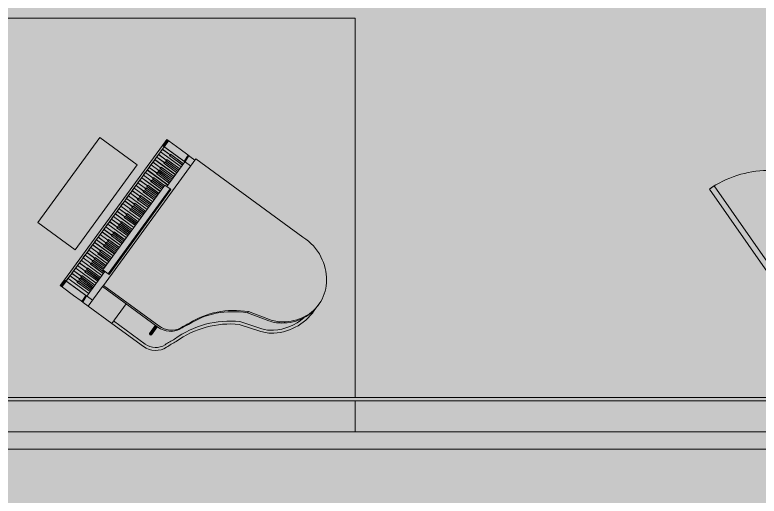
# Model space of a CAD drawing. Header units: millimetres. Extents: x -57519 to 497916, y -349472 to 446842.
# Drawn here: x 398136 to 404617, y 36748 to 40936 of the extents above; entities that cross this region are included whole.
import ezdxf

# ---------------------------------------------------------------- set-up
doc = ezdxf.new("R2010")
doc.units = ezdxf.units.MM
for name, color, linetype, lineweight in [('A-DETL-GENF', 92, 'Continuous', 5), ('A-DOOR', 31, 'Continuous', 5), ('A-DOOR-FRAM', 31, 'Continuous', 5), ('A-FLOR', 192, 'Continuous', 5), ('A-WALL', 113, 'Continuous', 20), ('Q-SPCQ', 91, 'Continuous', 5)]:
    doc.layers.add(name, color=color, linetype=linetype, lineweight=lineweight)

# ---------------------------------------------------------------- blocks, each defined once
blk = doc.blocks.new('Grand_Piano_4149 - Grand_Piano_4149-2635339-G_F SINGLE OCCUPANCY DIAGRAM')
at = {"layer": 'Q-SPCQ'}
for points in [[(898.8, 1530.2), (870.6, 1498.3), (832.9, 1415.6), (731.3, 1196.1), (675.5, 1117), (610.5, 1045.1), (537.4, 981.5), (457.2, 927.1), (216.5, 843.6), (169.1, 811.5), (115.8, 759.9), (71.4, 700.5), (37, 634.7), (11, 549.1), (1.5, 456.6), (6.2, 450.1), (22.7, 512.5), (92.9, 686.9), (134.9, 743.1), (185.3, 791.9), (228.7, 821.3), (312.2, 853.5), (467.7, 903.8), (550.8, 959.7), (636.2, 1035.8), (718.3, 1133.7), (751.8, 1181), (799.6, 1269), (874.7, 1451.6), (891.5, 1483.9), (915.7, 1511.3), (945.7, 1532), (979.8, 1545), (1016, 1549.4), (1358.9, 1549.4), (1358.9, 1574.8), (973.7, 1569.7), (933.9, 1554.5)], [(1358.9, 1574.8), (1358.9, 1363.8), (1612.9, 1363.8), (1612.9, 1574.8), (1374.3, 1574.8)], [(1612.9, 1574.8), (1612.9, 1511.3), (1666.6, 1511.3), (1666.6, 1574.8)], [(1666.6, 1574.8), (1672.3, 1511.3), (1689.6, 1516.4), (1686.6, 1574.8), (1672.3, 1574.8)], [(1689.6, 1574.8), (1689.6, 1511.3), (1771.3, 1511.3), (1771.3, 1574.8), (1724.9, 1574.8)], [(1771.3, 1574.8), (1771.3, 1511.3), (1891, 1511.3), (1887.2, 1574.8), (1787, 1574.8)], [(1891, 1574.8), (1891, 1511.3), (1914.9, 1516), (1912.4, 1574.8), (1897.4, 1574.8)], [(1612.9, 1511.3), (1612.9, 63.5), (1673.9, 68.9), (1673.9, 330.2), (1629, 330.2), (1629, 1244.6), (1673.9, 1244.6), (1672.3, 1511.3), (1615.3, 1511.3)], [(1673.9, 1511.3), (1678, 1510.9), (1895.7, 1510.1), (1895.2, 1483.9), (1895.7, 1483.1), (1895.2, 1456), (1813.5, 1456.5), (1808.8, 1463), (1809.4, 1459.9), (1809.4, 1449.1), (1813.5, 1452.1), (1819.2, 1455.2), (1895.7, 1455.2), (1895.2, 1428.2), (1813.5, 1428.6), (1808.8, 1435.1), (1809.4, 1432.1), (1809.4, 1421.2), (1813.5, 1424.3), (1819.2, 1427.4), (1895.7, 1427.4), (1895.2, 1400.3), (1813.5, 1401.5), (1808.8, 1407.3), (1809.4, 1404.2), (1809.4, 1393.4), (1813.5, 1396.4), (1819.2, 1399.5), (1895.7, 1399.5), (1895.2, 1372.5), (1895.7, 1371.7), (1895.2, 1344.6), (1813.5, 1345.1), (1808.8, 1351.6), (1809.4, 1348.6), (1809.4, 1337.7), (1813.5, 1340.7), (1819.2, 1343.8), (1895.7, 1343.8), (1895.2, 1316.8), (1813.5, 1319.7), (1808.8, 1323.8), (1809.4, 1320.7), (1809.4, 1309.8), (1813.5, 1312.9), (1819.2, 1316), (1895.7, 1316), (1895.2, 1289), (1895.7, 1288.2), (1895.2, 1261.1), (1813.5, 1264.5), (1808.8, 1268.1), (1809.4, 1265), (1809.4, 1254.2), (1813.5, 1257.2), (1819.2, 1260.3), (1895.7, 1260.3), (1895.2, 1233.3), (1813.5, 1233.7), (1808.8, 1240.2), (1809.4, 1237.2), (1809.4, 1226.3), (1813.5, 1229.4), (1819.2, 1232.5), (1895.7, 1232.5), (1895.2, 1205.4), (1813.5, 1206.6), (1808.8, 1212.4), (1809.4, 1209.3), (1809.4, 1198.5), (1813.5, 1201.5), (1819.2, 1204.6), (1895.7, 1204.6), (1895.2, 1177.6), (1895.7, 1176.8), (1895.2, 1149.7), (1813.5, 1150.2), (1808.8, 1156.7), (1809.4, 1153.7), (1809.4, 1142.8), (1813.5, 1145.8), (1819.2, 1149), (1895.7, 1149), (1895.2, 1121.9), (1813.5, 1122.4), (1808.8, 1128.9), (1809.4, 1125.8), (1809.4, 1114.9), (1813.5, 1118), (1819.2, 1121.1), (1895.7, 1121.1), (1895.2, 1094.1), (1895.7, 1093.3), (1895.2, 1066.2), (1813.5, 1066.7), (1808.8, 1073.2), (1809.4, 1070.1), (1809.4, 1059.3), (1813.5, 1062.3), (1819.2, 1065.4), (1895.7, 1065.4), (1895.2, 1038.4), (1813.5, 1038.8), (1808.8, 1045.3), (1809.4, 1042.3), (1809.4, 1031.4), (1813.5, 1034.5), (1819.2, 1037.6), (1895.7, 1037.6), (1895.2, 1010.5), (1813.5, 1011.7), (1808.8, 1017.5), (1809.4, 1014.5), (1809.4, 1003.6), (1813.5, 1006.6), (1819.2, 1009.7), (1895.7, 1009.7), (1895.2, 982.7), (1895.7, 981.9), (1895.2, 954.9), (1813.5, 955.3), (1808.8, 961.8), (1809.4, 958.8), (1809.4, 947.9), (1813.5, 950.9), (1819.2, 954.1), (1895.7, 954.1), (1895.2, 927), (1813.5, 927.5), (1808.8, 934), (1809.4, 930.9), (1809.4, 920), (1813.5, 923.1), (1819.2, 926.2), (1895.7, 926.2), (1895.2, 899.2), (1895.7, 898.4), (1895.2, 871.3), (1813.5, 874.4), (1808.8, 878.3), (1809.4, 875.2), (1805.4, 864.4), (1813.5, 867.4), (1819.2, 870.5), (1895.7, 870.5), (1895.2, 843.5), (1813.5, 843.9), (1808.8, 850.4), (1809.4, 847.4), (1809.4, 836.5), (1813.5, 839.6), (1819.2, 842.7), (1895.7, 842.7), (1895.2, 815.6), (1813.5, 816.8), (1808.8, 822.6), (1809.4, 819.6), (1809.4, 808.7), (1813.5, 811.7), (1819.2, 814.8), (1895.7, 814.8), (1895.2, 787.8), (1895.7, 787), (1895.2, 760), (1813.5, 760.4), (1808.8, 766.9), (1809.4, 763.9), (1809.4, 753), (1813.5, 756), (1819.2, 759.2), (1895.7, 759.2), (1895.2, 732.1), (1813.5, 732.6), (1808.8, 739.1), (1809.4, 736), (1809.4, 725.2), (1813.5, 728.2), (1819.2, 731.3), (1895.7, 731.3), (1895.2, 704.3), (1895.7, 703.5), (1895.2, 676.4), (1813.5, 676.9), (1808.8, 683.4), (1809.4, 680.3), (1809.4, 669.5), (1813.5, 672.5), (1819.2, 675.6), (1895.7, 675.6), (1895.2, 648.6), (1813.5, 649), (1808.8, 655.5), (1809.4, 652.5), (1809.4, 641.6), (1813.5, 644.7), (1819.2, 647.8), (1895.7, 647.8), (1895.2, 620.7), (1813.5, 621.9), (1808.8, 627.7), (1809.4, 624.7), (1809.4, 613.8), (1813.5, 616.8), (1819.2, 619.9), (1895.7, 619.9), (1894.2, 592.9), (1895.7, 592.1), (1895.2, 565.1), (1813.5, 565.5), (1808.8, 572), (1809.4, 569), (1809.4, 558.1), (1813.5, 561.1), (1819.2, 564.3), (1895.7, 564.3), (1895.2, 537.2), (1813.5, 537.7), (1808.8, 544.2), (1809.4, 541.1), (1808.5, 530.3), (1813.5, 534), (1819.2, 536.4), (1895.7, 536.4), (1895.2, 509.4), (1895.7, 508.6), (1895.2, 481.5), (1813.5, 482), (1808.8, 488.5), (1809.4, 485.4), (1809.4, 474.6), (1813.5, 477.6), (1819.2, 480.7), (1895.7, 480.7), (1895.2, 453.7), (1813.5, 454.1), (1808.8, 460.6), (1809.4, 457.6), (1809.4, 446.7), (1813.5, 449.8), (1819.2, 452.9), (1895.7, 452.9), (1895.2, 425.8), (1813.5, 426.3), (1808.8, 432.8), (1809.4, 429.8), (1809.4, 418.9), (1813.5, 421.9), (1819.2, 425.1), (1895.7, 425.1), (1895.2, 398), (1895.7, 397.2), (1895.2, 370.2), (1813.5, 370.6), (1808.8, 377.1), (1809.4, 374.1), (1809.4, 363.2), (1813.5, 366.2), (1819.2, 369.4), (1895.7, 369.4), (1895.2, 342.3), (1813.5, 342.8), (1808.8, 349.3), (1809.4, 346.2), (1809.4, 335.4), (1813.5, 338.4), (1819.2, 341.5), (1895.7, 341.5), (1895.2, 314.5), (1895.7, 313.7), (1895.2, 286.6), (1813.5, 287.1), (1808.8, 293.6), (1809.4, 290.6), (1809.4, 279.7), (1813.5, 282.7), (1819.2, 285.8), (1895.7, 285.8), (1895.2, 258.8), (1813.5, 259.3), (1808.8, 265.8), (1809.4, 262.7), (1809.4, 251.8), (1813.5, 254.9), (1819.2, 258), (1895.7, 253.6), (1895.2, 231), (1813.5, 231.4), (1808.8, 237.9), (1809.4, 234.9), (1809.4, 224), (1813.5, 227), (1819.2, 230.2), (1895.7, 230.2), (1895.2, 203.1), (1895.7, 202.3), (1895.2, 175.3), (1813.5, 177.4), (1808.8, 182.2), (1809.4, 179.2), (1809.4, 168.3), (1813.5, 171.3), (1819.2, 174.5), (1895.7, 174.5), (1895.2, 147.4), (1813.5, 147.9), (1808.8, 154.4), (1809.4, 151.3), (1809.4, 140.5), (1813.5, 143.5), (1819.2, 146.6), (1895.7, 146.6), (1895.2, 119.6), (1895.7, 118.8), (1895.2, 91.7), (1813.5, 92.5), (1808.8, 98.7), (1809.4, 95.7), (1808.9, 84.8), (1813.5, 88.1), (1819.2, 90.9), (1895.7, 90.9), (1890.7, 63.9), (1896.7, 64.6), (1891, 1511.3), (1674.5, 1511.3)], [(1896.7, 1511.3), (1897.4, 63.5), (1915.7, 64.4), (1912.4, 1511.3), (1897.4, 1511.3)], [(1027.1, 1458.7), (1022.1, 1451.6), (1025.7, 1363.8), (1040.5, 1369), (1042.3, 1451.6), (1037.2, 1458.7)], [(898.8, 1325.2), (866.4, 1290.6), (850.9, 1264.8), (850.9, 1252.1), (886.5, 1300.5), (898.8, 1312.5), (933.9, 1333.5), (973.7, 1346.7), (1016, 1351.1), (1016, 1363.8), (973.7, 1359.4), (933.9, 1346.2)], [(1016, 1363.8), (1016, 1351.1), (1612.9, 1351.1), (1612.9, 1363.8), (1085.4, 1363.8)], [(898.8, 1312.5), (870.6, 1284.9), (832.9, 1213.3), (731.3, 1023.2), (675.5, 954.6), (610.5, 892.4), (537.4, 837.3), (457.2, 790.2), (216.5, 717.9), (145.6, 670.4), (115.8, 645.4), (71.4, 593.9), (37, 537), (8.1, 447.5), (1.5, 412.5), (1.4, 348.3), (13.1, 284.8), (36.3, 223.7), (70.5, 166.7), (114.7, 115.1), (167.9, 70.2), (228.6, 33.2), (282, 10.5), (338.8, -4.9), (397.7, -12.7), (1612.9, -12.7), (1612.9, 1351.1), (973.7, 1346.7), (933.9, 1333.5)], [(1629, 1244.6), (1629, 330.2), (1638.3, 330.2), (1638.3, 1244.6)], [(1638.3, 1244.6), (1638.3, 330.2), (1694.6, 330.2), (1690.7, 1244.6)], [(1993.9, 1244.6), (1993.9, 330.2), (2396.4, 330.2), (2396.4, 1244.6), (2110.5, 1244.6)], [(812.8, 1187.8), (762.8, 1086.5), (705.8, 1004.5), (670, 962.1), (604.5, 900.6), (530.9, 846.2), (457.2, 802.9), (457.2, 790.2), (543.4, 841.8), (616, 897.6), (680.4, 960.6), (735.6, 1030), (780.9, 1104.9), (812.8, 1175.1)], [(269.1, 750.2), (269.1, 737.5), (457.2, 790.2), (457.2, 802.9), (367.5, 777.8)], [(169.1, 702.8), (169.1, 690.1), (216.5, 717.9), (269.1, 737.5), (269.1, 750.2), (216.5, 730.6)], [(169.1, 702.8), (110.6, 652.1), (57.6, 583.9), (37, 549.7), (13.5, 488.7), (13.5, 476), (37, 537), (71.4, 593.9), (115.8, 645.4), (169.1, 696)], [(1612.9, 63.5), (1612.9, 0), (1666.6, 0), (1666.6, 63.5), (1635.4, 63.5)], [(1666.6, 63.5), (1672.3, 0), (1689.6, 5.1), (1686.6, 63.5), (1672.3, 63.5)], [(1689.6, 63.5), (1689.6, 0), (1771.3, 0), (1771.3, 63.5), (1699.9, 63.5)], [(1771.3, 63.5), (1771.3, 0), (1891, 0), (1891, 63.5), (1787, 63.5)], [(1891, 63.5), (1891, 0), (1914.9, 4.7), (1912.4, 63.5), (1897.4, 63.5)]]:
    blk.add_hatch(color=253, dxfattribs=at).paths.add_polyline_path(points, flags=0)
at = {"layer": 'Q-SPCQ', "color": 191}
for p, q in [((1358.9, 1574.8), (1016, 1574.8)), ((1612.9, 1574.8), (1358.9, 1574.8)), ((1358.9, 1574.8), (1358.9, 1363.8)), ((1612.9, 1363.8), (1612.9, 1574.8)), ((1612.9, 1574.8), (1666.6, 1574.8)), ((1666.6, 1574.8), (1689.6, 1574.8)), ((1689.6, 1574.8), (1771.3, 1574.8)), ((1771.3, 1574.8), (1891, 1574.8)), ((1891, 1574.8), (1915.7, 1574.8)), ((1915.7, 1511.3), (1915.7, 1574.8)), ((1016, 1549.4), (1358.9, 1549.4)), ((1666.6, 1511.3), (1612.9, 1511.3)), ((1689.6, 1511.3), (1666.6, 1511.3)), ((1673.9, 1244.6), (1673.9, 1511.3)), ((1895.7, 1510.9), (1673.9, 1510.9)), ((1771.3, 1511.3), (1689.6, 1511.3)), ((1891, 1511.3), (1771.3, 1511.3)), ((1915.7, 1511.3), (1891, 1511.3)), ((1896.7, 1511.3), (1896.7, 63.5)), ((1896.7, 1484.8), (1896.7, 1510)), ((1915.7, 1511.3), (1915.7, 63.5)), ((1022.1, 1451.6), (1021.6, 1363.8)), ((1042.8, 1363.8), (1042.3, 1451.6)), ((1673.9, 1483.9), (1895.7, 1483.9)), ((1895.7, 1483.1), (1673.9, 1483.1)), ((1673.9, 1463), (1813.5, 1463)), ((1809.4, 1462.2), (1673.9, 1462.2)), ((1673.9, 1449.1), (1809.4, 1449.1)), ((1813.5, 1448.3), (1673.9, 1448.3)), ((1673.9, 1435.1), (1813.5, 1435.1)), ((1809.4, 1434.3), (1673.9, 1434.3)), ((1809.4, 1449.1), (1809.4, 1462.2)), ((1809.4, 1462.2), (1812.7, 1462.2)), ((1812.7, 1449.1), (1809.4, 1449.1)), ((1809.4, 1421.2), (1809.4, 1434.3)), ((1809.4, 1434.3), (1812.7, 1434.3)), ((1812.7, 1462.2), (1812.7, 1449.1)), ((1812.7, 1434.3), (1812.7, 1421.2)), ((1813.5, 1463), (1813.5, 1456)), ((1813.5, 1456), (1895.7, 1456)), ((1895.7, 1455.2), (1813.5, 1455.2)), ((1813.5, 1455.2), (1813.5, 1448.3)), ((1813.5, 1435.1), (1813.5, 1428.2)), ((1813.5, 1428.2), (1895.7, 1428.2)), ((1895.7, 1427.4), (1813.5, 1427.4)), ((1813.5, 1427.4), (1813.5, 1420.4)), ((1895.7, 1483.9), (1896.7, 1484.8)), ((1896.7, 1482.1), (1895.7, 1483.1)), ((1895.7, 1456), (1896.7, 1456.9)), ((1896.7, 1454.3), (1895.7, 1455.2)), ((1895.7, 1428.2), (1896.7, 1429.1)), ((1896.7, 1426.4), (1895.7, 1427.4)), ((1896.7, 1456.9), (1896.7, 1482.1)), ((1896.7, 1429.1), (1896.7, 1454.3)), ((1896.7, 1401.3), (1896.7, 1426.4)), ((1016, 1363.8), (1612.9, 1363.8)), ((1612.9, 1363.8), (1612.9, 1351.1)), ((1673.9, 1421.2), (1809.4, 1421.2)), ((1813.5, 1420.4), (1673.9, 1420.4)), ((1673.9, 1407.3), (1813.5, 1407.3)), ((1809.4, 1406.5), (1673.9, 1406.5)), ((1673.9, 1393.4), (1809.4, 1393.4)), ((1813.5, 1392.6), (1673.9, 1392.6)), ((1673.9, 1372.5), (1895.7, 1372.5)), ((1895.7, 1371.7), (1673.9, 1371.7)), ((1812.7, 1421.2), (1809.4, 1421.2)), ((1809.4, 1393.4), (1809.4, 1406.5)), ((1809.4, 1406.5), (1812.7, 1406.5)), ((1812.7, 1393.4), (1809.4, 1393.4)), ((1812.7, 1406.5), (1812.7, 1393.4)), ((1813.5, 1407.3), (1813.5, 1400.3)), ((1813.5, 1400.3), (1895.7, 1400.3)), ((1895.7, 1399.5), (1813.5, 1399.5)), ((1813.5, 1399.5), (1813.5, 1392.6)), ((1895.7, 1400.3), (1896.7, 1401.3)), ((1896.7, 1398.6), (1895.7, 1399.5)), ((1895.7, 1372.5), (1896.7, 1373.4)), ((1896.7, 1370.8), (1895.7, 1371.7)), ((1896.7, 1373.4), (1896.7, 1398.6)), ((1896.7, 1345.6), (1896.7, 1370.8)), ((1612.9, 1351.1), (1016, 1351.1)), ((1612.9, -12.7), (1612.9, 1351.1)), ((1673.9, 1351.6), (1813.5, 1351.6)), ((1809.4, 1350.8), (1673.9, 1350.8)), ((1673.9, 1337.7), (1809.4, 1337.7)), ((1813.5, 1336.9), (1673.9, 1336.9)), ((1673.9, 1323.8), (1813.5, 1323.8)), ((1809.4, 1323), (1673.9, 1323)), ((1673.9, 1309.8), (1809.4, 1309.8)), ((1813.5, 1309), (1673.9, 1309)), ((1809.4, 1337.7), (1809.4, 1350.8)), ((1809.4, 1350.8), (1812.7, 1350.8)), ((1812.7, 1337.7), (1809.4, 1337.7)), ((1809.4, 1309.8), (1809.4, 1323)), ((1809.4, 1323), (1812.7, 1323)), ((1812.7, 1309.8), (1809.4, 1309.8)), ((1812.7, 1350.8), (1812.7, 1337.7)), ((1812.7, 1323), (1812.7, 1309.8)), ((1813.5, 1351.6), (1813.5, 1344.6)), ((1813.5, 1344.6), (1895.7, 1344.6)), ((1895.7, 1343.8), (1813.5, 1343.8)), ((1813.5, 1343.8), (1813.5, 1336.9)), ((1813.5, 1323.8), (1813.5, 1316.8)), ((1813.5, 1316.8), (1895.7, 1316.8)), ((1895.7, 1316), (1813.5, 1316)), ((1813.5, 1316), (1813.5, 1309)), ((1895.7, 1344.6), (1896.7, 1345.6)), ((1896.7, 1342.9), (1895.7, 1343.8)), ((1895.7, 1316.8), (1896.7, 1317.7)), ((1896.7, 1315.1), (1895.7, 1316)), ((1896.7, 1317.7), (1896.7, 1342.9)), ((1896.7, 1289.9), (1896.7, 1315.1)), ((1629, 1244.6), (1638.3, 1244.6)), ((1629, 1244.6), (1629, 330.2)), ((1638.3, 1244.6), (1694.6, 1244.6)), ((1638.3, 1244.6), (1638.3, 330.2)), ((1673.9, 1289), (1895.7, 1289)), ((1895.7, 1288.2), (1673.9, 1288.2)), ((1673.9, 1268.1), (1813.5, 1268.1)), ((1809.4, 1267.3), (1673.9, 1267.3)), ((1673.9, 1254.2), (1809.4, 1254.2)), ((1813.5, 1253.4), (1673.9, 1253.4)), ((1694.6, 330.2), (1694.6, 1244.6)), ((1694.6, 1240.2), (1813.5, 1240.2)), ((1809.4, 1239.4), (1694.6, 1239.4)), ((1809.4, 1254.2), (1809.4, 1267.3)), ((1809.4, 1267.3), (1812.7, 1267.3)), ((1812.7, 1254.2), (1809.4, 1254.2)), ((1809.4, 1226.3), (1809.4, 1239.4)), ((1809.4, 1239.4), (1812.7, 1239.4)), ((1812.7, 1267.3), (1812.7, 1254.2)), ((1812.7, 1239.4), (1812.7, 1226.3)), ((1813.5, 1268.1), (1813.5, 1261.1)), ((1813.5, 1261.1), (1895.7, 1261.1)), ((1895.7, 1260.3), (1813.5, 1260.3)), ((1813.5, 1260.3), (1813.5, 1253.4)), ((1813.5, 1240.2), (1813.5, 1233.3)), ((1813.5, 1233.3), (1895.7, 1233.3)), ((1895.7, 1232.5), (1813.5, 1232.5)), ((1813.5, 1232.5), (1813.5, 1225.5)), ((1895.7, 1289), (1896.7, 1289.9)), ((1896.7, 1287.2), (1895.7, 1288.2)), ((1895.7, 1261.1), (1896.7, 1262)), ((1896.7, 1259.4), (1895.7, 1260.3)), ((1895.7, 1233.3), (1896.7, 1234.2)), ((1896.7, 1231.5), (1895.7, 1232.5)), ((1896.7, 1262), (1896.7, 1287.2)), ((1896.7, 1234.2), (1896.7, 1259.4)), ((1896.7, 1206.4), (1896.7, 1231.5)), ((2396.4, 1244.6), (1993.9, 1244.6)), ((1993.9, 1244.6), (1993.9, 330.2)), ((2396.4, 330.2), (2396.4, 1244.6)), ((812.8, 1187.8), (812.8, 1175.1)), ((1694.6, 1226.3), (1809.4, 1226.3)), ((1813.5, 1225.5), (1694.6, 1225.5)), ((1694.6, 1212.4), (1813.5, 1212.4)), ((1809.4, 1211.6), (1694.6, 1211.6)), ((1694.6, 1198.5), (1809.4, 1198.5)), ((1813.5, 1197.7), (1694.6, 1197.7)), ((1694.6, 1177.6), (1895.7, 1177.6)), ((1895.7, 1176.8), (1694.6, 1176.8)), ((1812.7, 1226.3), (1809.4, 1226.3)), ((1809.4, 1198.5), (1809.4, 1211.6)), ((1809.4, 1211.6), (1812.7, 1211.6)), ((1812.7, 1198.5), (1809.4, 1198.5)), ((1812.7, 1211.6), (1812.7, 1198.5)), ((1813.5, 1212.4), (1813.5, 1205.4)), ((1813.5, 1205.4), (1895.7, 1205.4)), ((1895.7, 1204.6), (1813.5, 1204.6)), ((1813.5, 1204.6), (1813.5, 1197.7)), ((1895.7, 1205.4), (1896.7, 1206.4)), ((1896.7, 1203.7), (1895.7, 1204.6)), ((1895.7, 1177.6), (1896.7, 1178.5)), ((1896.7, 1175.9), (1895.7, 1176.8)), ((1896.7, 1178.5), (1896.7, 1203.7)), ((1896.7, 1150.7), (1896.7, 1175.9)), ((1694.6, 1156.7), (1813.5, 1156.7)), ((1809.4, 1155.9), (1694.6, 1155.9)), ((1694.6, 1142.8), (1809.4, 1142.8)), ((1813.5, 1142), (1694.6, 1142)), ((1694.6, 1114.9), (1809.4, 1114.9)), ((1813.5, 1114.2), (1694.6, 1114.2)), ((1809.4, 1128.1), (1694.8, 1128.1)), ((1695.9, 1128.9), (1813.5, 1128.9)), ((1809.4, 1142.8), (1809.4, 1155.9)), ((1809.4, 1155.9), (1812.7, 1155.9)), ((1812.7, 1142.8), (1809.4, 1142.8)), ((1809.4, 1114.9), (1809.4, 1128.1)), ((1809.4, 1128.1), (1812.7, 1128.1)), ((1812.7, 1114.9), (1809.4, 1114.9)), ((1812.7, 1155.9), (1812.7, 1142.8)), ((1812.7, 1128.1), (1812.7, 1114.9)), ((1813.5, 1156.7), (1813.5, 1149.7)), ((1813.5, 1149.7), (1895.7, 1149.7)), ((1895.7, 1149), (1813.5, 1149)), ((1813.5, 1149), (1813.5, 1142)), ((1813.5, 1128.9), (1813.5, 1121.9)), ((1813.5, 1121.9), (1895.7, 1121.9)), ((1895.7, 1121.1), (1813.5, 1121.1)), ((1813.5, 1121.1), (1813.5, 1114.2)), ((1895.7, 1149.7), (1896.7, 1150.7)), ((1896.7, 1148), (1895.7, 1149)), ((1895.7, 1121.9), (1896.7, 1122.8)), ((1896.7, 1120.2), (1895.7, 1121.1)), ((1896.7, 1122.8), (1896.7, 1148)), ((1896.7, 1095), (1896.7, 1120.2)), ((1694.6, 1094.1), (1895.7, 1094.1)), ((1895.7, 1093.3), (1694.6, 1093.3)), ((1694.6, 1073.2), (1813.5, 1073.2)), ((1809.4, 1072.4), (1694.6, 1072.4)), ((1694.6, 1059.3), (1809.4, 1059.3)), ((1813.5, 1058.5), (1694.6, 1058.5)), ((1694.6, 1045.3), (1813.5, 1045.3)), ((1809.4, 1044.5), (1694.6, 1044.5)), ((1809.4, 1059.3), (1809.4, 1072.4)), ((1809.4, 1072.4), (1812.7, 1072.4)), ((1812.7, 1059.3), (1809.4, 1059.3)), ((1809.4, 1031.4), (1809.4, 1044.5)), ((1809.4, 1044.5), (1812.7, 1044.5)), ((1812.7, 1072.4), (1812.7, 1059.3)), ((1812.7, 1044.5), (1812.7, 1031.4)), ((1813.5, 1073.2), (1813.5, 1066.2)), ((1813.5, 1066.2), (1895.7, 1066.2)), ((1895.7, 1065.4), (1813.5, 1065.4)), ((1813.5, 1065.4), (1813.5, 1058.5)), ((1813.5, 1045.3), (1813.5, 1038.4)), ((1813.5, 1038.4), (1895.7, 1038.4)), ((1895.7, 1037.6), (1813.5, 1037.6)), ((1813.5, 1037.6), (1813.5, 1030.6)), ((1895.7, 1094.1), (1896.7, 1095)), ((1896.7, 1092.3), (1895.7, 1093.3)), ((1895.7, 1066.2), (1896.7, 1067.2)), ((1896.7, 1064.5), (1895.7, 1065.4)), ((1895.7, 1038.4), (1896.7, 1039.3)), ((1896.7, 1036.7), (1895.7, 1037.6)), ((1896.7, 1067.2), (1896.7, 1092.3)), ((1896.7, 1039.3), (1896.7, 1064.5)), ((1694.6, 1031.4), (1809.4, 1031.4)), ((1813.5, 1030.6), (1694.6, 1030.6)), ((1694.6, 1017.5), (1813.5, 1017.5)), ((1809.4, 1016.7), (1694.6, 1016.7)), ((1694.6, 1003.6), (1809.4, 1003.6)), ((1813.5, 1002.8), (1694.6, 1002.8)), ((1694.6, 982.7), (1895.7, 982.7)), ((1895.7, 981.9), (1694.6, 981.9)), ((1812.7, 1031.4), (1809.4, 1031.4)), ((1809.4, 1003.6), (1809.4, 1016.7)), ((1809.4, 1016.7), (1812.7, 1016.7)), ((1812.7, 1003.6), (1809.4, 1003.6)), ((1812.7, 1016.7), (1812.7, 1003.6)), ((1813.5, 1017.5), (1813.5, 1010.5)), ((1813.5, 1010.5), (1895.7, 1010.5)), ((1895.7, 1009.7), (1813.5, 1009.7)), ((1813.5, 1009.7), (1813.5, 1002.8)), ((1895.7, 1010.5), (1896.7, 1011.5)), ((1896.7, 1008.8), (1895.7, 1009.7)), ((1895.7, 982.7), (1896.7, 983.6)), ((1896.7, 981), (1895.7, 981.9)), ((1896.7, 1011.5), (1896.7, 1036.7)), ((1896.7, 983.6), (1896.7, 1008.8)), ((1896.7, 955.8), (1896.7, 981)), ((457.2, 927.1), (269.1, 866.2)), ((1694.6, 961.8), (1813.5, 961.8)), ((1809.4, 961), (1694.6, 961)), ((1694.6, 947.9), (1809.4, 947.9)), ((1813.5, 947.1), (1694.6, 947.1)), ((1694.6, 934), (1813.5, 934)), ((1809.4, 933.2), (1694.6, 933.2)), ((1694.6, 920), (1809.4, 920)), ((1813.5, 919.3), (1694.6, 919.3)), ((1809.4, 947.9), (1809.4, 961)), ((1809.4, 961), (1812.7, 961)), ((1812.7, 947.9), (1809.4, 947.9)), ((1809.4, 920), (1809.4, 933.2)), ((1809.4, 933.2), (1812.7, 933.2)), ((1812.7, 920), (1809.4, 920)), ((1812.7, 961), (1812.7, 947.9)), ((1812.7, 933.2), (1812.7, 920)), ((1813.5, 961.8), (1813.5, 954.9)), ((1813.5, 954.9), (1895.7, 954.9)), ((1895.7, 954.1), (1813.5, 954.1)), ((1813.5, 954.1), (1813.5, 947.1)), ((1813.5, 934), (1813.5, 927)), ((1813.5, 927), (1895.7, 927)), ((1895.7, 926.2), (1813.5, 926.2)), ((1813.5, 926.2), (1813.5, 919.3)), ((1895.7, 954.9), (1896.7, 955.8)), ((1896.7, 953.1), (1895.7, 954.1)), ((1895.7, 927), (1896.7, 927.9)), ((1896.7, 925.3), (1895.7, 926.2)), ((1896.7, 927.9), (1896.7, 953.1)), ((1896.7, 900.1), (1896.7, 925.3)), ((276.9, 842.1), (467.7, 903.8)), ((1694.6, 899.2), (1895.7, 899.2)), ((1895.7, 898.4), (1694.6, 898.4)), ((1694.6, 878.3), (1813.5, 878.3)), ((1809.4, 877.5), (1694.6, 877.5)), ((1694.6, 864.4), (1809.4, 864.4)), ((1813.5, 863.6), (1694.6, 863.6)), ((1694.6, 850.4), (1813.5, 850.4)), ((1809.4, 849.6), (1694.6, 849.6)), ((1809.4, 864.4), (1809.4, 877.5)), ((1809.4, 877.5), (1812.7, 877.5)), ((1812.7, 864.4), (1809.4, 864.4)), ((1809.4, 836.5), (1809.4, 849.6)), ((1809.4, 849.6), (1812.7, 849.6)), ((1812.7, 877.5), (1812.7, 864.4)), ((1812.7, 849.6), (1812.7, 836.5)), ((1813.5, 878.3), (1813.5, 871.3)), ((1813.5, 871.3), (1895.7, 871.3)), ((1895.7, 870.5), (1813.5, 870.5)), ((1813.5, 870.5), (1813.5, 863.6)), ((1813.5, 850.4), (1813.5, 843.5)), ((1813.5, 843.5), (1895.7, 843.5)), ((1895.7, 842.7), (1813.5, 842.7)), ((1813.5, 842.7), (1813.5, 835.7)), ((1895.7, 899.2), (1896.7, 900.1)), ((1896.7, 897.4), (1895.7, 898.4)), ((1895.7, 871.3), (1896.7, 872.3)), ((1896.7, 869.6), (1895.7, 870.5)), ((1895.7, 843.5), (1896.7, 844.4)), ((1896.7, 841.8), (1895.7, 842.7)), ((1896.7, 872.3), (1896.7, 897.4)), ((1896.7, 844.4), (1896.7, 869.6)), ((269.1, 750.2), (457.2, 802.9)), ((457.2, 790.2), (269.1, 737.5)), ((457.2, 802.9), (457.2, 790.2)), ((1694.6, 836.5), (1809.4, 836.5)), ((1813.5, 835.7), (1694.6, 835.7)), ((1694.6, 822.6), (1813.5, 822.6)), ((1809.4, 821.8), (1694.6, 821.8)), ((1694.6, 808.7), (1809.4, 808.7)), ((1813.5, 807.9), (1694.6, 807.9)), ((1895.7, 787), (1694.6, 787)), ((1695, 787.8), (1895.7, 787.8)), ((1812.7, 836.5), (1809.4, 836.5)), ((1809.4, 808.7), (1809.4, 821.8)), ((1809.4, 821.8), (1812.7, 821.8)), ((1812.7, 808.7), (1809.4, 808.7)), ((1812.7, 821.8), (1812.7, 808.7)), ((1813.5, 822.6), (1813.5, 815.6)), ((1813.5, 815.6), (1895.7, 815.6)), ((1895.7, 814.8), (1813.5, 814.8)), ((1813.5, 814.8), (1813.5, 807.9)), ((1895.7, 815.6), (1896.7, 816.6)), ((1896.7, 813.9), (1895.7, 814.8)), ((1895.7, 787.8), (1896.7, 788.7)), ((1896.7, 786.1), (1895.7, 787)), ((1896.7, 816.6), (1896.7, 841.8)), ((1896.7, 788.7), (1896.7, 813.9)), ((1896.7, 760.9), (1896.7, 786.1)), ((1694.6, 766.9), (1813.5, 766.9)), ((1809.4, 766.1), (1694.6, 766.1)), ((1694.6, 753), (1809.4, 753)), ((1813.5, 752.2), (1694.6, 752.2)), ((1694.6, 739.1), (1813.5, 739.1)), ((1809.4, 738.3), (1694.6, 738.3)), ((1694.6, 725.2), (1809.4, 725.2)), ((1813.5, 724.4), (1694.6, 724.4)), ((1809.4, 753), (1809.4, 766.1)), ((1809.4, 766.1), (1812.7, 766.1)), ((1812.7, 753), (1809.4, 753)), ((1809.4, 725.2), (1809.4, 738.3)), ((1809.4, 738.3), (1812.7, 738.3)), ((1812.7, 725.2), (1809.4, 725.2)), ((1812.7, 766.1), (1812.7, 753)), ((1812.7, 738.3), (1812.7, 725.2)), ((1813.5, 766.9), (1813.5, 760)), ((1813.5, 760), (1895.7, 760)), ((1895.7, 759.2), (1813.5, 759.2)), ((1813.5, 759.2), (1813.5, 752.2)), ((1813.5, 739.1), (1813.5, 732.1)), ((1813.5, 732.1), (1895.7, 732.1)), ((1895.7, 731.3), (1813.5, 731.3)), ((1813.5, 731.3), (1813.5, 724.4)), ((1895.7, 760), (1896.7, 760.9)), ((1896.7, 758.2), (1895.7, 759.2)), ((1895.7, 732.1), (1896.7, 733)), ((1896.7, 730.4), (1895.7, 731.3)), ((1896.7, 733), (1896.7, 758.2)), ((1896.7, 705.2), (1896.7, 730.4)), ((1694.6, 704.3), (1895.7, 704.3)), ((1895.7, 703.5), (1694.6, 703.5)), ((1694.6, 683.4), (1813.5, 683.4)), ((1809.4, 682.6), (1694.6, 682.6)), ((1694.6, 669.5), (1809.4, 669.5)), ((1813.5, 668.7), (1694.6, 668.7)), ((1694.6, 655.5), (1813.5, 655.5)), ((1809.4, 654.8), (1694.6, 654.8)), ((1809.4, 669.5), (1809.4, 682.6)), ((1809.4, 682.6), (1812.7, 682.6)), ((1812.7, 669.5), (1809.4, 669.5)), ((1809.4, 641.6), (1809.4, 654.8)), ((1809.4, 654.8), (1812.7, 654.8)), ((1812.7, 682.6), (1812.7, 669.5)), ((1812.7, 654.8), (1812.7, 641.6)), ((1813.5, 683.4), (1813.5, 676.4)), ((1813.5, 676.4), (1895.7, 676.4)), ((1895.7, 675.6), (1813.5, 675.6)), ((1813.5, 675.6), (1813.5, 668.7)), ((1813.5, 655.5), (1813.5, 648.6)), ((1813.5, 648.6), (1895.7, 648.6)), ((1895.7, 704.3), (1896.7, 705.2)), ((1896.7, 702.5), (1895.7, 703.5)), ((1895.7, 676.4), (1896.7, 677.4)), ((1896.7, 674.7), (1895.7, 675.6)), ((1895.7, 648.6), (1896.7, 649.5)), ((1896.7, 677.4), (1896.7, 702.5)), ((1896.7, 649.5), (1896.7, 674.7)), ((1694.6, 641.6), (1809.4, 641.6)), ((1813.5, 640.8), (1694.6, 640.8)), ((1694.6, 627.7), (1813.5, 627.7)), ((1809.4, 626.9), (1694.6, 626.9)), ((1694.6, 613.8), (1809.4, 613.8)), ((1813.5, 613), (1694.6, 613)), ((1694.6, 592.9), (1895.7, 592.9)), ((1895.7, 592.1), (1694.6, 592.1)), ((1812.7, 641.6), (1809.4, 641.6)), ((1809.4, 613.8), (1809.4, 626.9)), ((1809.4, 626.9), (1812.7, 626.9)), ((1812.7, 613.8), (1809.4, 613.8)), ((1812.7, 626.9), (1812.7, 613.8)), ((1895.7, 647.8), (1813.5, 647.8)), ((1813.5, 647.8), (1813.5, 640.8)), ((1813.5, 627.7), (1813.5, 620.7)), ((1813.5, 620.7), (1895.7, 620.7)), ((1895.7, 619.9), (1813.5, 619.9)), ((1813.5, 619.9), (1813.5, 613)), ((1896.7, 646.9), (1895.7, 647.8)), ((1895.7, 620.7), (1896.7, 621.7)), ((1896.7, 619), (1895.7, 619.9)), ((1895.7, 592.9), (1896.7, 593.8)), ((1896.7, 591.2), (1895.7, 592.1)), ((1896.7, 621.7), (1896.7, 646.9)), ((1896.7, 593.8), (1896.7, 619)), ((1896.7, 566), (1896.7, 591.2)), ((1694.6, 572), (1813.5, 572)), ((1809.4, 571.2), (1694.6, 571.2)), ((1694.6, 558.1), (1809.4, 558.1)), ((1813.5, 557.3), (1694.6, 557.3)), ((1694.6, 544.2), (1813.5, 544.2)), ((1809.4, 543.4), (1694.6, 543.4)), ((1694.6, 530.3), (1809.4, 530.3)), ((1813.5, 529.5), (1694.6, 529.5)), ((1809.4, 558.1), (1809.4, 571.2)), ((1809.4, 571.2), (1812.7, 571.2)), ((1812.7, 558.1), (1809.4, 558.1)), ((1809.4, 530.3), (1809.4, 543.4)), ((1809.4, 543.4), (1812.7, 543.4)), ((1812.7, 530.3), (1809.4, 530.3)), ((1812.7, 571.2), (1812.7, 558.1)), ((1812.7, 543.4), (1812.7, 530.3)), ((1813.5, 572), (1813.5, 565.1)), ((1813.5, 565.1), (1895.7, 565.1)), ((1895.7, 564.3), (1813.5, 564.3)), ((1813.5, 564.3), (1813.5, 557.3)), ((1813.5, 544.2), (1813.5, 537.2)), ((1813.5, 537.2), (1895.7, 537.2)), ((1895.7, 536.4), (1813.5, 536.4)), ((1813.5, 536.4), (1813.5, 529.5)), ((1895.7, 565.1), (1896.7, 566)), ((1896.7, 563.3), (1895.7, 564.3)), ((1895.7, 537.2), (1896.7, 538.1)), ((1896.7, 535.5), (1895.7, 536.4)), ((1896.7, 538.1), (1896.7, 563.3)), ((1896.7, 510.3), (1896.7, 535.5)), ((1694.6, 509.4), (1895.7, 509.4)), ((1895.7, 508.6), (1694.6, 508.6)), ((1694.6, 488.5), (1813.5, 488.5)), ((1809.4, 487.7), (1694.6, 487.7)), ((1694.6, 474.6), (1809.4, 474.6)), ((1813.5, 473.8), (1694.6, 473.8)), ((1694.6, 460.6), (1813.5, 460.6)), ((1809.4, 459.9), (1694.6, 459.9)), ((1809.4, 474.6), (1809.4, 487.7)), ((1809.4, 487.7), (1812.7, 487.7)), ((1812.7, 474.6), (1809.4, 474.6)), ((1809.4, 446.7), (1809.4, 459.9)), ((1809.4, 459.9), (1812.7, 459.9)), ((1812.7, 487.7), (1812.7, 474.6)), ((1812.7, 459.9), (1812.7, 446.7)), ((1813.5, 488.5), (1813.5, 481.5)), ((1813.5, 481.5), (1895.7, 481.5)), ((1895.7, 480.7), (1813.5, 480.7)), ((1813.5, 480.7), (1813.5, 473.8)), ((1813.5, 460.6), (1813.5, 453.7)), ((1895.7, 509.4), (1896.7, 510.3)), ((1896.7, 507.6), (1895.7, 508.6)), ((1895.7, 481.5), (1896.7, 482.5)), ((1896.7, 479.8), (1895.7, 480.7)), ((1895.7, 453.7), (1896.7, 454.6)), ((1896.7, 482.5), (1896.7, 507.6)), ((1896.7, 454.6), (1896.7, 479.8)), ((0, 392.4), (0, 379.7)), ((1694.6, 446.7), (1809.4, 446.7)), ((1813.5, 445.9), (1694.6, 445.9)), ((1694.6, 432.8), (1813.5, 432.8)), ((1809.4, 432), (1694.6, 432)), ((1694.6, 418.9), (1809.4, 418.9)), ((1813.5, 418.1), (1694.6, 418.1)), ((1694.6, 398), (1895.7, 398)), ((1895.7, 397.2), (1694.6, 397.2)), ((1812.7, 446.7), (1809.4, 446.7)), ((1809.4, 418.9), (1809.4, 432)), ((1809.4, 432), (1812.7, 432)), ((1812.7, 418.9), (1809.4, 418.9)), ((1812.7, 432), (1812.7, 418.9)), ((1813.5, 453.7), (1895.7, 453.7)), ((1895.7, 452.9), (1813.5, 452.9)), ((1813.5, 452.9), (1813.5, 445.9)), ((1813.5, 432.8), (1813.5, 425.8)), ((1813.5, 425.8), (1895.7, 425.8)), ((1895.7, 425.1), (1813.5, 425.1)), ((1813.5, 425.1), (1813.5, 418.1)), ((1896.7, 452), (1895.7, 452.9)), ((1895.7, 425.8), (1896.7, 426.8)), ((1896.7, 424.1), (1895.7, 425.1)), ((1895.7, 398), (1896.7, 398.9)), ((1896.7, 396.3), (1895.7, 397.2)), ((1896.7, 426.8), (1896.7, 452)), ((1896.7, 398.9), (1896.7, 424.1)), ((1896.7, 371.1), (1896.7, 396.3)), ((1638.3, 330.2), (1629, 330.2)), ((1694.6, 330.2), (1638.3, 330.2)), ((1673.9, 63.5), (1673.9, 330.2)), ((1694.6, 377.1), (1813.5, 377.1)), ((1809.4, 376.3), (1694.6, 376.3)), ((1694.6, 363.2), (1809.4, 363.2)), ((1813.5, 362.4), (1694.6, 362.4)), ((1694.6, 349.3), (1813.5, 349.3)), ((1809.4, 348.5), (1694.6, 348.5)), ((1694.6, 335.4), (1809.4, 335.4)), ((1813.5, 334.6), (1694.6, 334.6)), ((1809.4, 363.2), (1809.4, 376.3)), ((1809.4, 376.3), (1812.7, 376.3)), ((1812.7, 363.2), (1809.4, 363.2)), ((1809.4, 335.4), (1809.4, 348.5)), ((1809.4, 348.5), (1812.7, 348.5)), ((1812.7, 335.4), (1809.4, 335.4)), ((1812.7, 376.3), (1812.7, 363.2)), ((1812.7, 348.5), (1812.7, 335.4)), ((1813.5, 377.1), (1813.5, 370.2)), ((1813.5, 370.2), (1895.7, 370.2)), ((1895.7, 369.4), (1813.5, 369.4)), ((1813.5, 369.4), (1813.5, 362.4)), ((1813.5, 349.3), (1813.5, 342.3)), ((1813.5, 342.3), (1895.7, 342.3)), ((1895.7, 341.5), (1813.5, 341.5)), ((1813.5, 341.5), (1813.5, 334.6)), ((1895.7, 370.2), (1896.7, 371.1)), ((1896.7, 368.4), (1895.7, 369.4)), ((1895.7, 342.3), (1896.7, 343.3)), ((1896.7, 340.6), (1895.7, 341.5)), ((1896.7, 343.3), (1896.7, 368.4)), ((1896.7, 315.4), (1896.7, 340.6)), ((1993.9, 330.2), (2396.4, 330.2)), ((1673.9, 314.5), (1895.7, 314.5)), ((1895.7, 313.7), (1673.9, 313.7)), ((1673.9, 293.6), (1813.5, 293.6)), ((1809.4, 292.8), (1673.9, 292.8)), ((1673.9, 279.7), (1809.4, 279.7)), ((1813.5, 278.9), (1673.9, 278.9)), ((1673.9, 265.8), (1813.5, 265.8)), ((1809.4, 265), (1673.9, 265)), ((1809.4, 279.7), (1809.4, 292.8)), ((1809.4, 292.8), (1812.7, 292.8)), ((1812.7, 279.7), (1809.4, 279.7)), ((1809.4, 251.8), (1809.4, 265)), ((1809.4, 265), (1812.7, 265)), ((1812.7, 292.8), (1812.7, 279.7)), ((1812.7, 265), (1812.7, 251.8)), ((1813.5, 293.6), (1813.5, 286.6)), ((1813.5, 286.6), (1895.7, 286.6)), ((1895.7, 285.8), (1813.5, 285.8)), ((1813.5, 285.8), (1813.5, 278.9)), ((1813.5, 265.8), (1813.5, 258.8)), ((1895.7, 314.5), (1896.7, 315.4)), ((1896.7, 312.8), (1895.7, 313.7)), ((1895.7, 286.6), (1896.7, 287.6)), ((1896.7, 284.9), (1895.7, 285.8)), ((1895.7, 258.8), (1896.7, 259.7)), ((1896.7, 287.6), (1896.7, 312.8)), ((1896.7, 259.7), (1896.7, 284.9)), ((1673.9, 251.8), (1809.4, 251.8)), ((1813.5, 251), (1673.9, 251)), ((1673.9, 237.9), (1813.5, 237.9)), ((1809.4, 237.1), (1673.9, 237.1)), ((1673.9, 224), (1809.4, 224)), ((1813.5, 223.2), (1673.9, 223.2)), ((1673.9, 203.1), (1895.7, 203.1)), ((1895.7, 202.3), (1673.9, 202.3)), ((1812.7, 251.8), (1809.4, 251.8)), ((1809.4, 224), (1809.4, 237.1)), ((1809.4, 237.1), (1812.7, 237.1)), ((1812.7, 224), (1809.4, 224)), ((1812.7, 237.1), (1812.7, 224)), ((1813.5, 258.8), (1895.7, 258.8)), ((1895.7, 258), (1813.5, 258)), ((1813.5, 258), (1813.5, 251)), ((1813.5, 237.9), (1813.5, 231)), ((1813.5, 231), (1895.7, 231)), ((1895.7, 230.2), (1813.5, 230.2)), ((1813.5, 230.2), (1813.5, 223.2)), ((1896.7, 257.1), (1895.7, 258)), ((1895.7, 231), (1896.7, 231.9)), ((1896.7, 229.2), (1895.7, 230.2)), ((1895.7, 203.1), (1896.7, 204)), ((1896.7, 201.4), (1895.7, 202.3)), ((1896.7, 231.9), (1896.7, 257.1)), ((1896.7, 204), (1896.7, 229.2)), ((1896.7, 176.2), (1896.7, 201.4)), ((1673.9, 182.2), (1813.5, 182.2)), ((1809.4, 181.4), (1673.9, 181.4)), ((1673.9, 168.3), (1809.4, 168.3)), ((1813.5, 167.5), (1673.9, 167.5)), ((1673.9, 154.4), (1813.5, 154.4)), ((1809.4, 153.6), (1673.9, 153.6)), ((1673.9, 140.5), (1809.4, 140.5)), ((1813.5, 139.7), (1673.9, 139.7)), ((1809.4, 168.3), (1809.4, 181.4)), ((1809.4, 181.4), (1812.7, 181.4)), ((1812.7, 168.3), (1809.4, 168.3)), ((1809.4, 140.5), (1809.4, 153.6)), ((1809.4, 153.6), (1812.7, 153.6)), ((1812.7, 140.5), (1809.4, 140.5)), ((1812.7, 181.4), (1812.7, 168.3)), ((1812.7, 153.6), (1812.7, 140.5)), ((1813.5, 182.2), (1813.5, 175.3)), ((1813.5, 175.3), (1895.7, 175.3)), ((1895.7, 174.5), (1813.5, 174.5)), ((1813.5, 174.5), (1813.5, 167.5)), ((1813.5, 154.4), (1813.5, 147.4)), ((1813.5, 147.4), (1895.7, 147.4)), ((1895.7, 146.6), (1813.5, 146.6)), ((1813.5, 146.6), (1813.5, 139.7)), ((1895.7, 175.3), (1896.7, 176.2)), ((1896.7, 173.5), (1895.7, 174.5)), ((1895.7, 147.4), (1896.7, 148.4)), ((1896.7, 145.7), (1895.7, 146.6)), ((1896.7, 148.4), (1896.7, 173.5)), ((1896.7, 120.5), (1896.7, 145.7)), ((1673.9, 119.6), (1895.7, 119.6)), ((1895.7, 118.8), (1673.9, 118.8)), ((1673.9, 98.7), (1813.5, 98.7)), ((1809.4, 98.2), (1673.9, 98.2)), ((1809.4, 97.9), (1673.9, 97.9)), ((1673.9, 85.1), (1809.4, 85.1)), ((1673.9, 84.8), (1809.4, 84.8)), ((1813.5, 84), (1673.9, 84)), ((1809.4, 85.1), (1809.4, 98.2)), ((1809.4, 98.2), (1812.7, 98.2)), ((1809.4, 84.8), (1809.4, 97.9)), ((1809.4, 97.9), (1812.7, 97.9)), ((1812.7, 85.1), (1809.4, 85.1)), ((1812.7, 84.8), (1809.4, 84.8)), ((1812.7, 98.2), (1812.7, 85.1)), ((1812.7, 97.9), (1812.7, 84.8)), ((1813.5, 98.7), (1813.5, 91.7)), ((1813.5, 91.7), (1895.7, 91.7)), ((1895.7, 90.9), (1813.5, 90.9)), ((1813.5, 90.9), (1813.5, 84)), ((1895.7, 119.6), (1896.7, 120.5)), ((1896.7, 117.9), (1895.7, 118.8)), ((1895.7, 91.7), (1896.7, 92.7)), ((1896.7, 90), (1895.7, 90.9)), ((1896.7, 92.7), (1896.7, 117.9)), ((1896.7, 64.8), (1896.7, 90)), ((1612.9, 63.5), (1666.6, 63.5)), ((1666.6, 63.5), (1689.6, 63.5)), ((1673.9, 63.9), (1895.7, 63.9)), ((1689.6, 63.5), (1771.3, 63.5)), ((1771.3, 63.5), (1891, 63.5)), ((1891, 63.5), (1915.7, 63.5)), ((1915.7, 0), (1915.7, 63.5)), ((457.2, -12.7), (1612.9, -12.7)), ((1666.6, 0), (1612.9, 0)), ((1689.6, 0), (1666.6, 0)), ((1771.3, 0), (1689.6, 0)), ((1891, 0), (1771.3, 0)), ((1915.7, 0), (1891, 0))]:
    blk.add_line(p, q, dxfattribs=at)
for centre, radius, start, end in [((1016, 1398.4), 176.4, 90, 159.39031), ((1016, 1398.4), 151, 90, 159.39031), ((-151.2, 1837.4), 1070.6, 334.21251, 339.39031), ((-151.2, 1837.4), 1096, 334.30242, 339.39031), ((44.8, 1621.5), 807.6, 300.70499, 341.9754), ((44.8, 1621.5), 833, 300.50786, 341.85665), ((362.9, 576.2), 304.8, 107.92663, 129.47209), ((464.3, 453.1), 464.3, 129.47209, 184.48288), ((464.3, 453.1), 438.9, 129.47209, 167.40053), ((362.9, 576.2), 279.4, 107.92663, 129.47209)]:
    blk.add_arc(centre, radius, start, end, dxfattribs=at)
for centre, major_axis, ratio, start_param, end_param in [((1032.2, 1451.6), (-10.1, 0), 0.819152, 3.141593, 6.283185), ((1016, 1211.1), (176.4, 0), 0.866025, 1.570796, 2.781886), ((1016, 1198.4), (-176.4, 0), 0.866025, 4.712389, 5.923478), ((-151.2, 1591.2), (1070.6, 0), 0.866025, 5.833109, 5.923478), ((-151.2, 1578.5), (1070.6, 0), 0.866025, 5.833109, 5.923478), ((44.8, 1404.3), (807.6, 0), 0.866025, 5.248292, 5.968597), ((44.8, 1391.6), (807.6, 0), 0.866025, 5.248292, 5.968597), ((362.9, 499), (304.8, 0), 0.866025, 1.883675, 2.259714), ((362.9, 486.3), (304.8, 0), 0.866025, 1.883675, 2.259714), ((464.3, 392.4), (464.3, 0), 0.866025, 2.259714, 3.219834), ((464.3, 379.7), (464.3, 0), 0.866025, 2.259714, 4.179953), ((427.3, 325.3), (391.5, 0), 0.866025, 4.179953, 4.788794)]:
    blk.add_ellipse(centre, major_axis=major_axis, ratio=ratio, start_param=start_param, end_param=end_param, dxfattribs=at)
blk = doc.blocks.new('DLN-Access Panel__AP13_ - _AP13_ 900 x 1100 _WH_-14685458-G_F SINGLE OCCUPANCY DIAGRAM')
at = {"layer": 'A-DOOR', "color": 191}
for p, q in [((-435.7, 85), (287.2, 591.2)), ((287.2, 591.2), (315.9, 550.3)), ((315.9, 550.3), (-348.5, 85)), ((-490, 75), (-490, 85)), ((490, 85), (-490, 85)), ((-490, 75), (490, 75)), ((490, 75), (490, 85)), ((-490, -85), (-490, -75)), ((490, -75), (-490, -75)), ((-484.8, -85), (-475, -85))]:
    blk.add_line(p, q, dxfattribs=at)
at = {"layer": 'A-DOOR', "color": 253}
for p, q in [((-475, -85), (490, -85)), ((490, -85), (490, -75))]:
    blk.add_line(p, q, dxfattribs=at)
at = {"layer": 'A-DOOR', "color": 191}
blk.add_arc((-450, 75), 900, 0.65347, 35, dxfattribs=at)
at = {"layer": 'A-DOOR-FRAM', "color": 191}
for p, q in [((-475, 75), (-475, -75)), ((475, 75), (475, -75))]:
    blk.add_line(p, q, dxfattribs=at)

msp = doc.modelspace()

# ---------------------------------------------------------------- hatches: boundary and pattern name
at = {"layer": 'A-DETL-GENF', "transparency": 33554585}
h = msp.add_hatch(color=201, dxfattribs=at)
h.paths.add_polyline_path([(378712.3, -2142.5), (378712.3, 5707.5), (408249.8, 5707.5), (408249.8, 31607.5), (411824.8, 31607.5), (411824.8, 28857.5), (414124.8, 28857.5), (414124.8, 34332.5), (417674.8, 34332.5), (417674.8, 35647.5), (420699.8, 35647.5), (420699.8, 52157.5), (392454.3, 52157.5), (392454.3, 45782.5), (382199.8, 45782.5), (382199.8, 52157.5), (367049.8, 52157.5), (367049.8, 5707.5), (368349.8, 5707.5), (368349.8, 3222.2), (374112.3, -1265.4), (374112.3, -2142.5), (376972.2, -2142.5)], flags=0)
h.paths.add_polyline_path([(370849.8, 8157.5), (370849.8, 9357.5), (369649.8, 9357.5), (369649.8, 15624.2), (370889.8, 15624.2), (370889.8, 9397.5), (371149.8, 9397.5), (371149.8, 8157.5)], flags=0)
h.paths.add_polyline_path([(388124.8, 8157.5), (388124.8, 9397.5), (389899.8, 9397.5), (389899.8, 8157.5)], flags=0)
h.paths.add_polyline_path([(382791.7, 8157.5), (382352.3, 8157.5), (382352.3, 9397.5), (387324.8, 9397.5), (387324.8, 8157.5), (386671.4, 8157.5)], flags=0)
h.paths.add_polyline_path([(404599.8, 8157.5), (396937.3, 8157.5), (396937.3, 9397.5), (404599.8, 9397.5), (404599.8, 8571.4)], flags=0)
h.paths.add_polyline_path([(394430.7, 8157.5), (392899.8, 8157.5), (392899.8, 9397.5), (396137.3, 9397.5), (396137.3, 8157.5)], flags=0)
h.paths.add_polyline_path([(405799.8, 12397.5), (404559.8, 12397.5), (404559.8, 15624.2), (405799.8, 15624.2), (405799.8, 12969.9)], flags=0)
h.paths.add_polyline_path([(370889.8, 16424.2), (369649.8, 16424.2), (369649.8, 23040.8), (370889.8, 23040.8), (370889.8, 17368.3)], flags=0)
h.paths.add_polyline_path([(404559.8, 16424.2), (404559.8, 23040.8), (405799.8, 23040.8), (405799.8, 16424.2)], flags=0)
h.paths.add_polyline_path([(369649.8, 23840.8), (369649.8, 30107.5), (370849.8, 30107.5), (370849.8, 31307.5), (371149.8, 31307.5), (371149.8, 30107.5), (370889.8, 30107.5), (370889.8, 23840.8)], flags=0)
h.paths.add_polyline_path([(404559.8, 23840.8), (404559.8, 27067.5), (405799.8, 27067.5), (405799.8, 23840.8)], flags=0)
h.paths.add_polyline_path([(388124.8, 30067.5), (388124.8, 31307.5), (389399.8, 31307.5), (389399.8, 30067.5)], flags=0)
h.paths.add_polyline_path([(373449.8, 30067.5), (373449.8, 31307.5), (378512.3, 31307.5), (378512.3, 30067.5), (375032.4, 30067.5)], flags=0)
h.paths.add_polyline_path([(386671.4, 30067.5), (382349.8, 30067.5), (382349.8, 31307.5), (387324.8, 31307.5), (387324.8, 30067.5)], flags=0)
h.paths.add_polyline_path([(394430.7, 30067.5), (392399.8, 30067.5), (392399.8, 31307.5), (396137.3, 31307.5), (396137.3, 30067.5)], flags=0)
h.paths.add_polyline_path([(402190, 30067.5), (396937.3, 30067.5), (396937.3, 31307.5), (404599.8, 31307.5), (404599.8, 30067.5), (404129.8, 30067.5)], flags=0)
h.paths.add_polyline_path([(407299.8, 35797.5), (407299.8, 36247.5), (408249.8, 36247.5), (408249.8, 35797.5), (408009.5, 35797.5)], flags=0)
h.paths.add_polyline_path([(412649.8, 35797.5), (412649.8, 37247.5), (415649.8, 37247.5), (415649.8, 35797.5), (413829, 35797.5)], flags=0)
h.paths.add_polyline_path([(412649.8, 37397.5), (412649.8, 37897.5), (418299.8, 37897.5), (418299.8, 37397.5), (412859.1, 37397.5)], flags=0)
h.paths.add_polyline_path([(408979.4, 37847.5), (408399.8, 37847.5), (408399.8, 38327.5), (410749.8, 38327.5), (410749.8, 37847.5), (409949.3, 37847.5)], flags=0)
h.paths.add_polyline_path([(381599.8, 37907.5), (381599.8, 39557.5), (382049.8, 39557.5), (382049.8, 37907.5), (381821.8, 37907.5)], flags=0)
h.paths.add_polyline_path([(406069.7, 38657.5), (404849.8, 38657.5), (404849.8, 49957.5), (408249.8, 49957.5), (408249.8, 38657.5), (408009.5, 38657.5)], flags=0)
h.paths.add_polyline_path([(370182.8, 40207.5), (369149.8, 40207.5), (369149.8, 40707.5), (370699.8, 40707.5), (370699.8, 40207.5)], flags=0)
h.paths.add_polyline_path([(381599.8, 40257.5), (381599.8, 42757.5), (382049.8, 42757.5), (382049.8, 40257.5), (381821.8, 40257.5)], flags=0)
h.paths.add_polyline_path([(414798.9, 42697.5), (410674.8, 42697.5), (410674.8, 43197.5), (418349.8, 43197.5), (418349.8, 42697.5), (415768.8, 42697.5)], flags=0)
h.paths.add_polyline_path([(377289.8, 42907.5), (375749.8, 42907.5), (375749.8, 43407.5), (377289.8, 43407.5), (377289.8, 43209.2)], flags=0)
h.paths.add_polyline_path([(382049.8, 46907.5), (379399.8, 46907.5), (379399.8, 52007.5), (382049.8, 52007.5), (382049.8, 47057.9)], flags=0)
h.paths.add_polyline_path([(410919.2, 47837.5), (410674.8, 47837.5), (410674.8, 48337.5), (418349.8, 48337.5), (418349.8, 47837.5), (411404.2, 47837.5)], flags=0)
h.paths.add_polyline_path([(408399.8, 50107.5), (408399.8, 52007.5), (408849.8, 52007.5), (408849.8, 50107.5)], flags=0)

# ---------------------------------------------------------------- linework, layer by layer
at = {"layer": 'A-FLOR', "color": 191}
for p, q in [((401099.8, 40907.5), (394699.8, 40907.5)), ((401099.8, 37607.5), (401099.8, 40907.5)), ((401099.8, 37307.5), (401099.8, 37577.5)), ((394699.8, 37307.5), (404699.8, 37307.5))]:
    msp.add_line(p, q, dxfattribs=at)
at = {"layer": 'A-FLOR'}
msp.add_line((404699.8, 37157.5), (392549.8, 37157.5), dxfattribs=at)
at = {"layer": 'A-WALL', "lineweight": 18}
for p, q in [((394469.8, 37607.5), (404683.6, 37607.5)), ((404683.6, 37577.5), (394469.8, 37577.5))]:
    msp.add_line(p, q, dxfattribs=at)

# ---------------------------------------------------------------- block references
at = {"layer": 'A-DOOR', "color": 191, "rotation": 90}
msp.add_blockref('DLN-Access Panel__AP13_ - _AP13_ 900 x 1100 _WH_-14685458-G_F SINGLE OCCUPANCY DIAGRAM', (404774.8, 39132.5), dxfattribs=at)
at = {"layer": 'Q-SPCQ', "color": 191, "rotation": 143.8644204536389}
msp.add_blockref('Grand_Piano_4149 - Grand_Piano_4149-2635339-G_F SINGLE OCCUPANCY DIAGRAM', (401005.6, 38722.4), dxfattribs=at)

doc.saveas('drawing.dxf')
